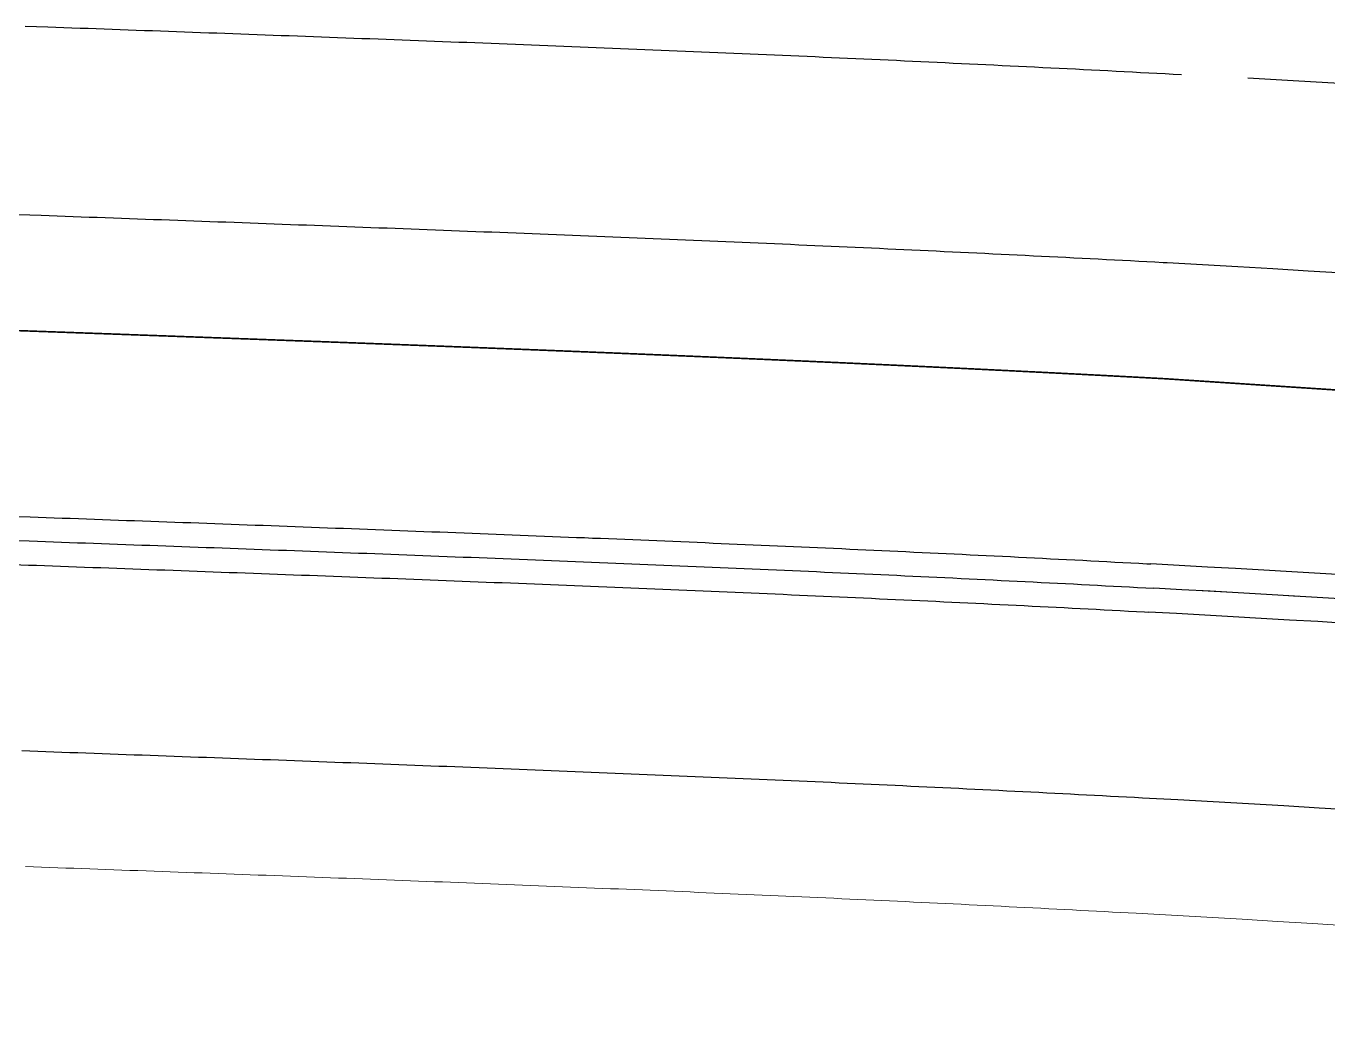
# Model space of a CAD drawing. Header units: metres. Extents: x 612156 to 614265, y 1204557 to 1208185.
# Drawn here: x 612874.4 to 612955.4, y 1207536.3 to 1207598.9 of the extents above; entities that cross this region are included whole.
import ezdxf

# ---------------------------------------------------------------- set-up
doc = ezdxf.new("R2010")
doc.units = ezdxf.units.M
doc.header["$MEASUREMENT"] = 0
for name, pattern in [('xref_bct2_tong the$0$200423-khung GT$0$0-HIDDEN', [0.375, 0.25, -0.125]), ('xref_bct2_tong the$0$200423-khung GT$0$CENTER2', [1.125, 0.75, -0.125, 0.125, -0.125]), ('xref_bct2_tong the$0$200423-khung GT$0$DASHDOTX2', [2, 1, -0.5, 0, -0.5]), ('xref_bct2_tong the$0$200423-khung GT$0$HIDDEN', [0.375, 0.25, -0.125]), ('xref_bct2_tong the$0$ACAD_ISO02W100', [15, 12, -3]), ('xref_bct2_tong the$0$Dash', [6.35, 3.175, -3.175])]:
    doc.linetypes.add(name, pattern=pattern)
for name, color, linetype, lineweight in [('QH_Xref_TongThe$0$DAT_CTHTKT_DuongGT', 251, 'xref_bct2_tong the$0$ACAD_ISO02W100', 20), ('xref_bct2_tong the$0$200423-khung GT$0$0- le duong', 36, 'Continuous', 18), ('xref_bct2_tong the$0$200423-khung GT$0$0- long duong', 105, 'Continuous', 25), ('xref_bct2_tong the$0$200423-khung GT$0$0- tim duong', 1, 'xref_bct2_tong the$0$200423-khung GT$0$DASHDOTX2', 9), ('xref_bct2_tong the$0$200423-khung GT$0$2030 CGXD', 5, 'xref_bct2_tong the$0$200423-khung GT$0$HIDDEN', 25)]:
    doc.layers.add(name, color=color, linetype=linetype, lineweight=lineweight)
doc.layers.add('xref_bct2_tong the$0$CHI GIOI XAY DUNG', color=7, linetype='Continuous')
doc.layers.add('xref_bct2_tong the$0$GIAO THONG', color=8, linetype='Continuous')

# ---------------------------------------------------------------- blocks, each defined once
blk = doc.blocks.new('xref_bct2_tong the$0$fdgsdhsh')
at = {"layer": 'QH_Xref_TongThe$0$DAT_CTHTKT_DuongGT', "ltscale": 0.1, "const_width": 0.1}
blk.add_lwpolyline([(613083.871, 1207564.595, 0.017549), (612945.264, 1207576.958), (612944.761, 1207576.985), (612944.259, 1207577.012), (612943.756, 1207577.039), (612943.254, 1207577.066), (612942.751, 1207577.092), (612942.249, 1207577.118), (612941.746, 1207577.145), (612941.244, 1207577.171), (612940.742, 1207577.197), (612940.239, 1207577.223), (612939.737, 1207577.249), (612939.234, 1207577.274), (612938.732, 1207577.3), (612938.23, 1207577.325), (612937.727, 1207577.351), (612937.225, 1207577.376), (612936.723, 1207577.401), (612936.221, 1207577.426), (612935.718, 1207577.451), (612935.216, 1207577.476), (612934.714, 1207577.5), (612934.212, 1207577.525), (612933.71, 1207577.549), (612933.207, 1207577.574), (612932.705, 1207577.598), (612932.203, 1207577.622), (612931.701, 1207577.646), (612931.199, 1207577.67), (612930.697, 1207577.694), (612930.195, 1207577.717), (612929.693, 1207577.741), (612929.191, 1207577.764), (612928.689, 1207577.788), (612928.187, 1207577.811), (612927.685, 1207577.834), (612927.183, 1207577.857), (612926.681, 1207577.88), (612926.179, 1207577.903), (612925.677, 1207577.926), (612925.175, 1207577.949), (612924.674, 1207577.971), (612924.172, 1207577.994), (612923.67, 1207578.016), (612923.168, 1207578.039), (612922.666, 1207578.061), (612922.165, 1207578.083), (612921.663, 1207578.105), (612921.161, 1207578.127), (612920.66, 1207578.149), (612920.158, 1207578.171), (612919.656, 1207578.193), (612919.155, 1207578.215), (612918.653, 1207578.236), (612918.152, 1207578.258), (612917.65, 1207578.279), (612917.148, 1207578.301), (612916.647, 1207578.322), (612916.145, 1207578.343), (612915.644, 1207578.364), (612915.143, 1207578.385), (612914.641, 1207578.406), (612914.14, 1207578.427), (612913.638, 1207578.448), (612913.137, 1207578.469), (612912.636, 1207578.49), (612912.134, 1207578.51), (612911.633, 1207578.531), (612911.132, 1207578.551), (612910.63, 1207578.572), (612910.129, 1207578.592), (612909.628, 1207578.612), (612909.127, 1207578.633), (612908.626, 1207578.653), (612908.124, 1207578.673), (612907.623, 1207578.693), (612907.122, 1207578.713), (612906.621, 1207578.733), (612906.12, 1207578.753), (612905.619, 1207578.772), (612905.118, 1207578.792), (612904.617, 1207578.812), (612904.116, 1207578.832), (612903.615, 1207578.851), (612903.114, 1207578.871), (612902.613, 1207578.89), (612902.112, 1207578.91), (612901.611, 1207578.929), (612901.11, 1207578.948), (612900.61, 1207578.968), (612900.109, 1207578.987), (612899.608, 1207579.006), (612899.107, 1207579.025), (612898.607, 1207579.044), (612898.106, 1207579.063), (612897.605, 1207579.082), (612897.104, 1207579.101), (612896.604, 1207579.12), (612896.103, 1207579.139), (612895.602, 1207579.158), (612895.102, 1207579.177), (612894.601, 1207579.196), (612894.101, 1207579.215), (612893.6, 1207579.233), (612893.1, 1207579.252), (612892.599, 1207579.271), (612892.099, 1207579.289), (612891.598, 1207579.308), (612891.098, 1207579.326), (612890.598, 1207579.345), (612890.097, 1207579.363), (612889.597, 1207579.382), (612889.097, 1207579.4), (612888.596, 1207579.419), (612888.096, 1207579.437), (612887.596, 1207579.455), (612887.095, 1207579.474), (612886.595, 1207579.492), (612886.095, 1207579.51), (612885.595, 1207579.529), (612885.095, 1207579.547), (612884.595, 1207579.565), (612884.095, 1207579.583), (612883.594, 1207579.602), (612883.094, 1207579.62), (612882.594, 1207579.638), (612882.094, 1207579.656), (612881.594, 1207579.674), (612881.094, 1207579.692), (612880.595, 1207579.71), (612880.095, 1207579.729), (612879.595, 1207579.747), (612879.095, 1207579.765), (612878.595, 1207579.783), (612878.095, 1207579.801), (612877.595, 1207579.819), (612877.096, 1207579.837), (612876.596, 1207579.855), (612876.096, 1207579.873), (612875.597, 1207579.891), (612875.095, 1207579.909), (612873.692, 1207579.96)], format="xyb", dxfattribs=at)
at = {"layer": 'xref_bct2_tong the$0$200423-khung GT$0$0- le duong'}
blk.add_lwpolyline([(612874.395, 1207546.613), (612874.894, 1207546.595), (612875.394, 1207546.577), (612875.893, 1207546.559), (612876.393, 1207546.541), (612876.892, 1207546.523), (612877.392, 1207546.505), (612877.891, 1207546.486), (612878.391, 1207546.468), (612878.89, 1207546.45), (612879.389, 1207546.432), (612879.889, 1207546.414), (612880.388, 1207546.396), (612880.887, 1207546.378), (612881.386, 1207546.36), (612881.885, 1207546.342), (612882.384, 1207546.324), (612882.883, 1207546.305), (612883.382, 1207546.287), (612883.881, 1207546.269), (612884.38, 1207546.251), (612884.879, 1207546.233), (612885.378, 1207546.214), (612885.877, 1207546.196), (612886.376, 1207546.178), (612886.874, 1207546.159), (612887.373, 1207546.141), (612887.872, 1207546.123), (612888.37, 1207546.104), (612888.869, 1207546.086), (612889.368, 1207546.068), (612889.866, 1207546.049), (612890.365, 1207546.031), (612890.863, 1207546.012), (612891.361, 1207545.994), (612891.86, 1207545.975), (612892.358, 1207545.956), (612892.856, 1207545.938), (612893.355, 1207545.919), (612893.853, 1207545.9), (612894.351, 1207545.882), (612894.849, 1207545.863), (612895.347, 1207545.844), (612895.845, 1207545.825), (612896.343, 1207545.806), (612896.841, 1207545.787), (612897.339, 1207545.768), (612897.837, 1207545.749), (612898.335, 1207545.73), (612898.833, 1207545.711), (612899.331, 1207545.692), (612899.829, 1207545.673), (612900.326, 1207545.654), (612900.824, 1207545.635), (612901.322, 1207545.615), (612901.819, 1207545.596), (612902.317, 1207545.576), (612902.814, 1207545.557), (612903.312, 1207545.537), (612903.809, 1207545.518), (612904.307, 1207545.498), (612904.804, 1207545.479), (612905.301, 1207545.459), (612905.799, 1207545.439), (612906.296, 1207545.419), (612906.793, 1207545.399), (612907.29, 1207545.379), (612907.787, 1207545.359), (612908.285, 1207545.339), (612908.782, 1207545.319), (612909.279, 1207545.299), (612909.776, 1207545.279), (612910.273, 1207545.258), (612910.769, 1207545.238), (612911.266, 1207545.218), (612911.763, 1207545.197), (612912.26, 1207545.177), (612912.757, 1207545.156), (612913.253, 1207545.135), (612913.75, 1207545.114), (612914.247, 1207545.094), (612914.743, 1207545.073), (612915.24, 1207545.052), (612915.736, 1207545.031), (612916.233, 1207545.009), (612916.729, 1207544.988), (612917.226, 1207544.967), (612917.722, 1207544.945), (612918.218, 1207544.924), (612918.714, 1207544.902), (612919.211, 1207544.881), (612919.707, 1207544.859), (612920.203, 1207544.837), (612920.699, 1207544.816), (612921.195, 1207544.794), (612921.691, 1207544.772), (612922.187, 1207544.749), (612922.683, 1207544.727), (612923.179, 1207544.705), (612923.675, 1207544.683), (612924.171, 1207544.66), (612924.667, 1207544.638), (612925.162, 1207544.615), (612925.658, 1207544.592), (612926.154, 1207544.569), (612926.649, 1207544.547), (612927.145, 1207544.524), (612927.64, 1207544.5), (612928.136, 1207544.477), (612928.631, 1207544.454), (612929.127, 1207544.431), (612929.622, 1207544.407), (612930.117, 1207544.384), (612930.613, 1207544.36), (612931.108, 1207544.336), (612931.603, 1207544.312), (612932.098, 1207544.288), (612932.593, 1207544.264), (612933.088, 1207544.24), (612933.584, 1207544.216), (612934.079, 1207544.191), (612934.573, 1207544.167), (612935.068, 1207544.142), (612935.563, 1207544.117), (612936.058, 1207544.093), (612936.553, 1207544.068), (612937.048, 1207544.043), (612937.542, 1207544.017), (612938.037, 1207543.992), (612938.532, 1207543.967), (612939.026, 1207543.941), (612939.521, 1207543.916), (612940.015, 1207543.89), (612940.51, 1207543.864), (612941.004, 1207543.838), (612941.498, 1207543.812), (612941.993, 1207543.786), (612942.487, 1207543.759), (612942.981, 1207543.733), (612943.475, 1207543.706, -0.018053), (613083.636, 1207530.881)], format="xyb", dxfattribs=at)
at = {"layer": 'xref_bct2_tong the$0$200423-khung GT$0$0- long duong', "linetype": 'Continuous', "ltscale": 10}
for p, q in [((612873.275, 1207568.417), (612874.68, 1207568.367)), ((612874.68, 1207568.367), (612875.18, 1207568.349)), ((612875.18, 1207568.349), (612875.679, 1207568.331)), ((612875.679, 1207568.331), (612876.179, 1207568.313)), ((612876.179, 1207568.313), (612876.679, 1207568.295)), ((612876.679, 1207568.295), (612877.178, 1207568.276)), ((612877.178, 1207568.276), (612877.678, 1207568.258)), ((612877.678, 1207568.258), (612878.178, 1207568.24)), ((612878.178, 1207568.24), (612878.677, 1207568.222)), ((612878.677, 1207568.222), (612879.177, 1207568.204)), ((612879.177, 1207568.204), (612879.677, 1207568.186)), ((612879.677, 1207568.186), (612880.177, 1207568.168)), ((612880.177, 1207568.168), (612880.676, 1207568.15)), ((612880.676, 1207568.15), (612881.176, 1207568.132)), ((612881.176, 1207568.132), (612881.676, 1207568.114)), ((612881.676, 1207568.114), (612882.175, 1207568.095)), ((612882.175, 1207568.095), (612882.675, 1207568.077)), ((612882.675, 1207568.077), (612883.175, 1207568.059)), ((612883.175, 1207568.059), (612883.674, 1207568.041)), ((612883.674, 1207568.041), (612884.174, 1207568.023)), ((612884.174, 1207568.023), (612884.674, 1207568.005)), ((612884.674, 1207568.005), (612885.174, 1207567.986)), ((612885.174, 1207567.986), (612885.673, 1207567.968)), ((612885.673, 1207567.968), (612886.173, 1207567.95)), ((612886.173, 1207567.95), (612886.673, 1207567.931)), ((612886.673, 1207567.931), (612887.173, 1207567.913)), ((612887.173, 1207567.913), (612887.672, 1207567.895)), ((612887.672, 1207567.895), (612888.172, 1207567.876)), ((612888.172, 1207567.876), (612888.672, 1207567.858)), ((612888.672, 1207567.858), (612889.171, 1207567.84)), ((612889.171, 1207567.84), (612889.671, 1207567.821)), ((612889.671, 1207567.821), (612890.171, 1207567.803)), ((612890.171, 1207567.803), (612890.671, 1207567.784)), ((612890.671, 1207567.784), (612891.17, 1207567.766)), ((612891.17, 1207567.766), (612891.67, 1207567.747)), ((612891.67, 1207567.747), (612892.17, 1207567.729)), ((612892.17, 1207567.729), (612892.67, 1207567.71)), ((612892.67, 1207567.71), (612893.169, 1207567.691)), ((612893.169, 1207567.691), (612893.669, 1207567.673)), ((612893.669, 1207567.673), (612894.169, 1207567.654)), ((612894.169, 1207567.654), (612894.669, 1207567.635)), ((612894.669, 1207567.635), (612895.168, 1207567.616)), ((612895.168, 1207567.616), (612895.668, 1207567.597)), ((612895.668, 1207567.597), (612896.168, 1207567.579)), ((612896.168, 1207567.579), (612896.668, 1207567.56)), ((612896.668, 1207567.56), (612897.167, 1207567.541)), ((612897.167, 1207567.541), (612897.667, 1207567.522)), ((612897.667, 1207567.522), (612898.167, 1207567.503)), ((612898.167, 1207567.503), (612898.667, 1207567.484)), ((612898.667, 1207567.484), (612899.167, 1207567.465)), ((612899.167, 1207567.465), (612899.666, 1207567.445)), ((612899.666, 1207567.445), (612900.166, 1207567.426)), ((612900.166, 1207567.426), (612900.666, 1207567.407)), ((612900.666, 1207567.407), (612901.166, 1207567.388)), ((612901.166, 1207567.388), (612901.665, 1207567.368)), ((612901.665, 1207567.368), (612902.165, 1207567.349)), ((612902.165, 1207567.349), (612902.665, 1207567.329)), ((612902.665, 1207567.329), (612903.165, 1207567.31)), ((612903.165, 1207567.31), (612903.664, 1207567.29)), ((612903.664, 1207567.29), (612904.164, 1207567.271)), ((612904.164, 1207567.271), (612904.664, 1207567.251)), ((612904.664, 1207567.251), (612905.164, 1207567.231)), ((612905.164, 1207567.231), (612905.664, 1207567.212)), ((612905.664, 1207567.212), (612906.163, 1207567.192)), ((612906.163, 1207567.192), (612906.663, 1207567.172)), ((612906.663, 1207567.172), (612907.163, 1207567.152)), ((612907.163, 1207567.152), (612907.663, 1207567.132)), ((612907.663, 1207567.132), (612908.162, 1207567.112)), ((612908.162, 1207567.112), (612908.662, 1207567.092)), ((612908.662, 1207567.092), (612909.162, 1207567.072)), ((612909.162, 1207567.072), (612909.662, 1207567.051)), ((612909.662, 1207567.051), (612910.162, 1207567.031)), ((612910.162, 1207567.031), (612910.661, 1207567.011)), ((612910.661, 1207567.011), (612911.161, 1207566.99)), ((612911.161, 1207566.99), (612911.661, 1207566.97)), ((612911.661, 1207566.97), (612912.161, 1207566.949)), ((612912.161, 1207566.949), (612912.66, 1207566.929)), ((612912.66, 1207566.929), (612913.16, 1207566.908)), ((612913.16, 1207566.908), (612913.66, 1207566.887)), ((612913.66, 1207566.887), (612914.16, 1207566.866)), ((612914.16, 1207566.866), (612914.66, 1207566.845)), ((612914.66, 1207566.845), (612915.159, 1207566.824)), ((612915.159, 1207566.824), (612915.659, 1207566.803)), ((612915.659, 1207566.803), (612916.159, 1207566.782)), ((612916.159, 1207566.782), (612916.659, 1207566.761)), ((612916.659, 1207566.761), (612917.158, 1207566.74)), ((612917.158, 1207566.74), (612917.658, 1207566.718)), ((612917.658, 1207566.718), (612918.158, 1207566.697)), ((612918.158, 1207566.697), (612918.658, 1207566.675)), ((612918.658, 1207566.675), (612919.158, 1207566.654)), ((612919.158, 1207566.654), (612919.657, 1207566.632)), ((612919.657, 1207566.632), (612920.157, 1207566.61)), ((612920.157, 1207566.61), (612920.657, 1207566.588)), ((612920.657, 1207566.588), (612921.157, 1207566.566)), ((612921.157, 1207566.566), (612921.656, 1207566.544)), ((612921.656, 1207566.544), (612922.156, 1207566.522)), ((612922.156, 1207566.522), (612922.656, 1207566.5)), ((612922.656, 1207566.5), (612923.156, 1207566.478)), ((612923.156, 1207566.478), (612923.655, 1207566.456)), ((612923.655, 1207566.456), (612924.155, 1207566.433)), ((612924.155, 1207566.433), (612924.655, 1207566.411)), ((612924.655, 1207566.411), (612925.155, 1207566.388)), ((612925.155, 1207566.388), (612925.654, 1207566.365)), ((612925.654, 1207566.365), (612926.154, 1207566.342)), ((612926.154, 1207566.342), (612926.654, 1207566.319)), ((612926.654, 1207566.319), (612927.154, 1207566.296)), ((612927.154, 1207566.296), (612927.654, 1207566.273)), ((612927.654, 1207566.273), (612928.153, 1207566.25)), ((612928.153, 1207566.25), (612928.653, 1207566.227)), ((612928.653, 1207566.227), (612929.153, 1207566.203)), ((612929.153, 1207566.203), (612929.653, 1207566.18)), ((612929.653, 1207566.18), (612930.152, 1207566.156)), ((612930.152, 1207566.156), (612930.652, 1207566.133)), ((612930.652, 1207566.133), (612931.152, 1207566.109)), ((612931.152, 1207566.109), (612931.651, 1207566.085)), ((612931.651, 1207566.085), (612932.151, 1207566.061)), ((612932.151, 1207566.061), (612932.651, 1207566.037)), ((612932.651, 1207566.037), (612933.151, 1207566.013)), ((612933.151, 1207566.013), (612933.65, 1207565.988)), ((612933.65, 1207565.988), (612934.15, 1207565.964)), ((612934.15, 1207565.964), (612934.65, 1207565.939)), ((612934.65, 1207565.939), (612935.15, 1207565.915)), ((612935.15, 1207565.915), (612935.649, 1207565.89)), ((612935.649, 1207565.89), (612936.149, 1207565.865)), ((612936.149, 1207565.865), (612936.649, 1207565.84)), ((612936.649, 1207565.84), (612937.148, 1207565.815)), ((612937.148, 1207565.815), (612937.648, 1207565.79)), ((612937.648, 1207565.79), (612938.148, 1207565.765)), ((612873.167, 1207565.419), (612874.572, 1207565.369)), ((612874.572, 1207565.369), (612875.071, 1207565.351)), ((612875.071, 1207565.351), (612875.571, 1207565.333)), ((612875.571, 1207565.333), (612876.071, 1207565.315)), ((612876.071, 1207565.315), (612876.57, 1207565.296)), ((612876.57, 1207565.296), (612877.07, 1207565.278)), ((612877.07, 1207565.278), (612877.57, 1207565.26)), ((612877.57, 1207565.26), (612878.069, 1207565.242)), ((612878.069, 1207565.242), (612878.569, 1207565.224)), ((612878.569, 1207565.224), (612879.069, 1207565.206)), ((612879.069, 1207565.206), (612879.568, 1207565.188)), ((612879.568, 1207565.188), (612880.068, 1207565.17)), ((612880.068, 1207565.17), (612880.568, 1207565.152)), ((612880.568, 1207565.152), (612881.067, 1207565.134)), ((612881.067, 1207565.134), (612881.567, 1207565.116)), ((612881.567, 1207565.116), (612882.066, 1207565.097)), ((612882.066, 1207565.097), (612882.566, 1207565.079)), ((612882.566, 1207565.079), (612883.066, 1207565.061)), ((612883.066, 1207565.061), (612883.565, 1207565.043)), ((612883.565, 1207565.043), (612884.065, 1207565.025)), ((612884.065, 1207565.025), (612884.565, 1207565.007)), ((612884.565, 1207565.007), (612885.064, 1207564.988)), ((612885.064, 1207564.988), (612885.564, 1207564.97)), ((612938.148, 1207565.765), (612938.648, 1207565.739)), ((612938.648, 1207565.739), (612939.147, 1207565.714)), ((612939.147, 1207565.714), (612939.647, 1207565.688)), ((612939.647, 1207565.688), (612940.147, 1207565.662)), ((612940.147, 1207565.662), (612940.646, 1207565.636)), ((612940.646, 1207565.636), (612941.146, 1207565.61)), ((612941.146, 1207565.61), (612941.646, 1207565.584)), ((612941.646, 1207565.584), (612942.145, 1207565.558)), ((612942.145, 1207565.558), (612942.645, 1207565.532)), ((612942.645, 1207565.532), (612943.145, 1207565.505)), ((612943.145, 1207565.505), (612943.644, 1207565.478)), ((612943.644, 1207565.478), (612944.144, 1207565.452)), ((612944.144, 1207565.452), (612944.394, 1207565.438)), ((612885.564, 1207564.97), (612886.063, 1207564.952)), ((612886.063, 1207564.952), (612886.563, 1207564.933)), ((612886.563, 1207564.933), (612887.063, 1207564.915)), ((612887.063, 1207564.915), (612887.562, 1207564.897)), ((612887.562, 1207564.897), (612888.062, 1207564.878)), ((612888.062, 1207564.878), (612888.561, 1207564.86)), ((612888.561, 1207564.86), (612889.061, 1207564.842)), ((612889.061, 1207564.842), (612889.561, 1207564.823)), ((612889.561, 1207564.823), (612890.06, 1207564.805)), ((612890.06, 1207564.805), (612890.56, 1207564.786)), ((612890.56, 1207564.786), (612891.059, 1207564.768)), ((612891.059, 1207564.768), (612891.559, 1207564.749)), ((612891.559, 1207564.749), (612892.058, 1207564.731)), ((612892.058, 1207564.731), (612892.558, 1207564.712)), ((612892.558, 1207564.712), (612893.058, 1207564.693)), ((612893.058, 1207564.693), (612893.557, 1207564.675)), ((612893.557, 1207564.675), (612894.057, 1207564.656)), ((612894.057, 1207564.656), (612894.556, 1207564.637)), ((612894.556, 1207564.637), (612895.056, 1207564.618)), ((612895.056, 1207564.618), (612895.555, 1207564.6)), ((612895.555, 1207564.6), (612896.055, 1207564.581)), ((612896.055, 1207564.581), (612896.554, 1207564.562)), ((612896.554, 1207564.562), (612897.054, 1207564.543)), ((612897.054, 1207564.543), (612897.553, 1207564.524)), ((612897.553, 1207564.524), (612898.053, 1207564.505)), ((612898.053, 1207564.505), (612898.552, 1207564.486)), ((612898.552, 1207564.486), (612899.052, 1207564.467)), ((612899.052, 1207564.467), (612899.551, 1207564.448)), ((612899.551, 1207564.448), (612900.051, 1207564.428)), ((612900.051, 1207564.428), (612900.55, 1207564.409)), ((612900.55, 1207564.409), (612901.05, 1207564.39)), ((612901.05, 1207564.39), (612901.549, 1207564.371)), ((612901.549, 1207564.371), (612902.049, 1207564.351)), ((612902.049, 1207564.351), (612902.548, 1207564.332)), ((612902.548, 1207564.332), (612903.048, 1207564.312)), ((612903.048, 1207564.312), (612903.547, 1207564.293)), ((612903.547, 1207564.293), (612904.047, 1207564.273)), ((612904.047, 1207564.273), (612904.546, 1207564.253)), ((612904.546, 1207564.253), (612905.046, 1207564.234)), ((612905.046, 1207564.234), (612905.545, 1207564.214)), ((612905.545, 1207564.214), (612906.044, 1207564.194)), ((612906.044, 1207564.194), (612906.544, 1207564.174)), ((612906.544, 1207564.174), (612907.043, 1207564.154)), ((612907.043, 1207564.154), (612907.543, 1207564.134)), ((612907.543, 1207564.134), (612908.042, 1207564.114)), ((612908.042, 1207564.114), (612908.542, 1207564.094)), ((612908.542, 1207564.094), (612909.041, 1207564.074)), ((612909.041, 1207564.074), (612909.54, 1207564.054)), ((612909.54, 1207564.054), (612910.04, 1207564.034)), ((612910.04, 1207564.034), (612910.539, 1207564.013)), ((612910.539, 1207564.013), (612911.039, 1207563.993)), ((612911.039, 1207563.993), (612911.538, 1207563.972)), ((612911.538, 1207563.972), (612912.037, 1207563.952)), ((612912.037, 1207563.952), (612912.537, 1207563.931)), ((612912.537, 1207563.931), (612913.036, 1207563.91)), ((612913.036, 1207563.91), (612913.535, 1207563.89)), ((612913.535, 1207563.89), (612914.035, 1207563.869)), ((612914.035, 1207563.869), (612914.534, 1207563.848)), ((612914.534, 1207563.848), (612915.033, 1207563.827)), ((612915.033, 1207563.827), (612915.533, 1207563.806)), ((612915.533, 1207563.806), (612916.032, 1207563.785)), ((612916.032, 1207563.785), (612916.531, 1207563.764)), ((612916.531, 1207563.764), (612917.031, 1207563.742)), ((612917.031, 1207563.742), (612917.53, 1207563.721)), ((612917.53, 1207563.721), (612918.029, 1207563.7)), ((612918.029, 1207563.7), (612918.529, 1207563.678)), ((612918.529, 1207563.678), (612919.028, 1207563.657)), ((612919.028, 1207563.657), (612919.527, 1207563.635)), ((612919.527, 1207563.635), (612920.027, 1207563.613)), ((612920.027, 1207563.613), (612920.526, 1207563.591)), ((612920.526, 1207563.591), (612921.025, 1207563.569)), ((612921.025, 1207563.569), (612921.524, 1207563.547)), ((612921.524, 1207563.547), (612922.024, 1207563.525)), ((612922.024, 1207563.525), (612922.523, 1207563.503)), ((612922.523, 1207563.503), (612923.022, 1207563.481)), ((612923.022, 1207563.481), (612923.521, 1207563.459)), ((612923.521, 1207563.459), (612924.021, 1207563.436)), ((612924.021, 1207563.436), (612924.52, 1207563.414)), ((612924.52, 1207563.414), (612925.019, 1207563.391)), ((612925.019, 1207563.391), (612925.518, 1207563.368)), ((612925.518, 1207563.368), (612926.017, 1207563.345)), ((612926.017, 1207563.345), (612926.517, 1207563.323)), ((612926.517, 1207563.323), (612927.016, 1207563.3)), ((612927.016, 1207563.3), (612927.515, 1207563.277)), ((612927.515, 1207563.277), (612928.014, 1207563.253)), ((612928.014, 1207563.253), (612928.513, 1207563.23)), ((612928.513, 1207563.23), (612929.012, 1207563.207)), ((612929.012, 1207563.207), (612929.512, 1207563.183)), ((612929.512, 1207563.183), (612930.011, 1207563.16)), ((612930.011, 1207563.16), (612930.51, 1207563.136)), ((612930.51, 1207563.136), (612931.009, 1207563.112)), ((612931.009, 1207563.112), (612931.508, 1207563.088)), ((612931.508, 1207563.088), (612932.007, 1207563.064)), ((612932.007, 1207563.064), (612932.506, 1207563.04)), ((612932.506, 1207563.04), (612933.006, 1207563.016)), ((612933.006, 1207563.016), (612933.505, 1207562.992)), ((612933.505, 1207562.992), (612934.004, 1207562.968)), ((612934.004, 1207562.968), (612934.503, 1207562.943)), ((612934.503, 1207562.943), (612935.002, 1207562.918)), ((612935.002, 1207562.918), (612935.501, 1207562.894)), ((612935.501, 1207562.894), (612936, 1207562.869)), ((612936, 1207562.869), (612936.499, 1207562.844)), ((612936.499, 1207562.844), (612936.998, 1207562.819)), ((612936.998, 1207562.819), (612937.497, 1207562.794)), ((612937.497, 1207562.794), (612937.996, 1207562.768)), ((612937.996, 1207562.768), (612938.495, 1207562.743)), ((612938.495, 1207562.743), (612938.994, 1207562.718)), ((612938.994, 1207562.718), (612939.493, 1207562.692)), ((612939.493, 1207562.692), (612939.992, 1207562.666)), ((612939.992, 1207562.666), (612940.491, 1207562.64)), ((612940.491, 1207562.64), (612940.99, 1207562.614)), ((612940.99, 1207562.614), (612941.489, 1207562.588)), ((612941.489, 1207562.588), (612941.988, 1207562.562)), ((612941.988, 1207562.562), (612942.487, 1207562.536)), ((612942.487, 1207562.536), (612942.986, 1207562.509)), ((612942.986, 1207562.509), (612943.485, 1207562.483)), ((612943.485, 1207562.483), (612943.984, 1207562.456)), ((612943.984, 1207562.456), (612944.234, 1207562.443))]:
    blk.add_line(p, q, dxfattribs=at)
at = {"layer": 'xref_bct2_tong the$0$200423-khung GT$0$0- long duong', "color": 3, "linetype": 'Continuous', "ltscale": 10}
for p, q in [((612873.221, 1207566.918), (612874.626, 1207566.868)), ((612874.626, 1207566.868), (612875.126, 1207566.85)), ((612875.126, 1207566.85), (612875.625, 1207566.832)), ((612875.625, 1207566.832), (612876.125, 1207566.814)), ((612876.125, 1207566.814), (612876.625, 1207566.795)), ((612876.625, 1207566.795), (612877.124, 1207566.777)), ((612877.124, 1207566.777), (612877.624, 1207566.759)), ((612877.624, 1207566.759), (612878.124, 1207566.741)), ((612878.124, 1207566.741), (612878.623, 1207566.723)), ((612878.623, 1207566.723), (612879.123, 1207566.705)), ((612879.123, 1207566.705), (612879.623, 1207566.687)), ((612879.623, 1207566.687), (612880.122, 1207566.669)), ((612880.122, 1207566.669), (612880.622, 1207566.651)), ((612880.622, 1207566.651), (612881.122, 1207566.633)), ((612881.122, 1207566.633), (612881.621, 1207566.615)), ((612881.621, 1207566.615), (612882.121, 1207566.596)), ((612882.121, 1207566.596), (612882.621, 1207566.578)), ((612882.621, 1207566.578), (612883.12, 1207566.56)), ((612883.12, 1207566.56), (612883.62, 1207566.542)), ((612883.62, 1207566.542), (612884.12, 1207566.524)), ((612884.12, 1207566.524), (612884.619, 1207566.506)), ((612884.619, 1207566.506), (612885.119, 1207566.487)), ((612885.119, 1207566.487), (612885.619, 1207566.469)), ((612885.619, 1207566.469), (612886.118, 1207566.451)), ((612886.118, 1207566.451), (612886.618, 1207566.432)), ((612886.618, 1207566.432), (612887.118, 1207566.414)), ((612887.118, 1207566.414), (612887.617, 1207566.396)), ((612887.617, 1207566.396), (612888.117, 1207566.377)), ((612888.117, 1207566.377), (612888.617, 1207566.359)), ((612888.617, 1207566.359), (612889.116, 1207566.341)), ((612889.116, 1207566.341), (612889.616, 1207566.322)), ((612889.616, 1207566.322), (612890.116, 1207566.304)), ((612890.116, 1207566.304), (612890.615, 1207566.285)), ((612890.615, 1207566.285), (612891.115, 1207566.267)), ((612891.115, 1207566.267), (612891.615, 1207566.248)), ((612891.615, 1207566.248), (612892.114, 1207566.23)), ((612892.114, 1207566.23), (612892.614, 1207566.211)), ((612892.614, 1207566.211), (612893.113, 1207566.192)), ((612893.113, 1207566.192), (612893.613, 1207566.174)), ((612893.613, 1207566.174), (612894.113, 1207566.155)), ((612894.113, 1207566.155), (612894.612, 1207566.136)), ((612894.612, 1207566.136), (612895.112, 1207566.117)), ((612895.112, 1207566.117), (612895.612, 1207566.099)), ((612895.612, 1207566.099), (612896.111, 1207566.08)), ((612896.111, 1207566.08), (612896.611, 1207566.061)), ((612896.611, 1207566.061), (612897.111, 1207566.042)), ((612897.111, 1207566.042), (612897.61, 1207566.023)), ((612897.61, 1207566.023), (612898.11, 1207566.004)), ((612898.11, 1207566.004), (612898.61, 1207565.985)), ((612898.61, 1207565.985), (612899.109, 1207565.966)), ((612899.109, 1207565.966), (612899.609, 1207565.946)), ((612899.609, 1207565.946), (612900.108, 1207565.927)), ((612900.108, 1207565.927), (612900.608, 1207565.908)), ((612900.608, 1207565.908), (612901.108, 1207565.889)), ((612901.108, 1207565.889), (612901.607, 1207565.869)), ((612901.607, 1207565.869), (612902.107, 1207565.85)), ((612902.107, 1207565.85), (612902.607, 1207565.831)), ((612902.607, 1207565.831), (612903.106, 1207565.811)), ((612903.106, 1207565.811), (612903.606, 1207565.792)), ((612903.606, 1207565.792), (612904.105, 1207565.772)), ((612904.105, 1207565.772), (612904.605, 1207565.752)), ((612904.605, 1207565.752), (612905.105, 1207565.733)), ((612905.105, 1207565.733), (612905.604, 1207565.713)), ((612905.604, 1207565.713), (612906.104, 1207565.693)), ((612906.104, 1207565.693), (612906.604, 1207565.673)), ((612906.604, 1207565.673), (612907.103, 1207565.653)), ((612907.103, 1207565.653), (612907.603, 1207565.633)), ((612907.603, 1207565.633), (612908.102, 1207565.613)), ((612908.102, 1207565.613), (612908.602, 1207565.593)), ((612908.602, 1207565.593), (612909.101, 1207565.573)), ((612909.101, 1207565.573), (612909.601, 1207565.553)), ((612909.601, 1207565.553), (612910.101, 1207565.532)), ((612910.101, 1207565.532), (612910.6, 1207565.512)), ((612910.6, 1207565.512), (612911.1, 1207565.492)), ((612911.1, 1207565.492), (612911.599, 1207565.471)), ((612911.599, 1207565.471), (612912.099, 1207565.451)), ((612912.099, 1207565.451), (612912.599, 1207565.43)), ((612912.599, 1207565.43), (612913.098, 1207565.409)), ((612913.098, 1207565.409), (612913.598, 1207565.388)), ((612913.598, 1207565.388), (612914.097, 1207565.368)), ((612914.097, 1207565.368), (612914.597, 1207565.347)), ((612914.597, 1207565.347), (612915.096, 1207565.326)), ((612915.096, 1207565.326), (612915.596, 1207565.305)), ((612915.596, 1207565.305), (612916.096, 1207565.284)), ((612916.096, 1207565.284), (612916.595, 1207565.262)), ((612916.595, 1207565.262), (612917.095, 1207565.241)), ((612917.095, 1207565.241), (612917.594, 1207565.22)), ((612917.594, 1207565.22), (612918.094, 1207565.198)), ((612918.094, 1207565.198), (612918.593, 1207565.177)), ((612918.593, 1207565.177), (612919.093, 1207565.155)), ((612919.093, 1207565.155), (612919.592, 1207565.133)), ((612919.592, 1207565.133), (612920.092, 1207565.112)), ((612920.092, 1207565.112), (612920.591, 1207565.09)), ((612920.591, 1207565.09), (612921.091, 1207565.068)), ((612921.091, 1207565.068), (612921.59, 1207565.046)), ((612921.59, 1207565.046), (612922.09, 1207565.024)), ((612922.09, 1207565.024), (612922.589, 1207565.002)), ((612922.589, 1207565.002), (612923.089, 1207564.979)), ((612923.089, 1207564.979), (612923.588, 1207564.957)), ((612923.588, 1207564.957), (612924.088, 1207564.935)), ((612924.088, 1207564.935), (612924.587, 1207564.912)), ((612924.587, 1207564.912), (612925.087, 1207564.889)), ((612925.087, 1207564.889), (612925.586, 1207564.867)), ((612925.586, 1207564.867), (612926.086, 1207564.844)), ((612926.086, 1207564.844), (612926.585, 1207564.821)), ((612926.585, 1207564.821), (612927.085, 1207564.798)), ((612927.085, 1207564.798), (612927.584, 1207564.775)), ((612927.584, 1207564.775), (612928.084, 1207564.752)), ((612928.084, 1207564.752), (612928.583, 1207564.729)), ((612928.583, 1207564.729), (612929.083, 1207564.705)), ((612929.083, 1207564.705), (612929.582, 1207564.682)), ((612929.582, 1207564.682), (612930.082, 1207564.658)), ((612930.082, 1207564.658), (612930.581, 1207564.634)), ((612930.581, 1207564.634), (612931.08, 1207564.611)), ((612931.08, 1207564.611), (612931.58, 1207564.587)), ((612931.58, 1207564.587), (612932.079, 1207564.563)), ((612932.079, 1207564.563), (612932.579, 1207564.539)), ((612932.579, 1207564.539), (612933.078, 1207564.514)), ((612933.078, 1207564.514), (612933.577, 1207564.49)), ((612933.577, 1207564.49), (612934.077, 1207564.466)), ((612934.077, 1207564.466), (612934.576, 1207564.441)), ((612934.576, 1207564.441), (612935.076, 1207564.417)), ((612935.076, 1207564.417), (612935.575, 1207564.392)), ((612935.575, 1207564.392), (612936.074, 1207564.367)), ((612936.074, 1207564.367), (612936.574, 1207564.342)), ((612936.574, 1207564.342), (612937.073, 1207564.317)), ((612937.073, 1207564.317), (612937.573, 1207564.292)), ((612937.573, 1207564.292), (612938.072, 1207564.267)), ((612938.072, 1207564.267), (612938.571, 1207564.241)), ((612938.571, 1207564.241), (612939.071, 1207564.216)), ((612939.071, 1207564.216), (612939.57, 1207564.19)), ((612939.57, 1207564.19), (612940.069, 1207564.164)), ((612940.069, 1207564.164), (612940.569, 1207564.138)), ((612940.569, 1207564.138), (612941.068, 1207564.112)), ((612941.068, 1207564.112), (612941.567, 1207564.086)), ((612941.567, 1207564.086), (612942.067, 1207564.06)), ((612942.067, 1207564.06), (612942.566, 1207564.034)), ((612942.566, 1207564.034), (612943.065, 1207564.007)), ((612943.065, 1207564.007), (612943.564, 1207563.981)), ((612943.564, 1207563.981), (612944.064, 1207563.954)), ((612944.064, 1207563.954), (612944.563, 1207563.927))]:
    blk.add_line(p, q, dxfattribs=at)
at = {"layer": 'xref_bct2_tong the$0$200423-khung GT$0$0- long duong', "linetype": 'Continuous', "ltscale": 10}
blk.add_lwpolyline([(612874.156, 1207553.826), (612874.654, 1207553.808), (612875.154, 1207553.79), (612875.654, 1207553.772), (612876.153, 1207553.754), (612876.653, 1207553.736), (612877.153, 1207553.718), (612877.652, 1207553.7), (612878.152, 1207553.682), (612878.651, 1207553.664), (612879.15, 1207553.646), (612879.65, 1207553.628), (612880.149, 1207553.609), (612880.649, 1207553.591), (612881.148, 1207553.573), (612881.647, 1207553.555), (612882.147, 1207553.537), (612882.646, 1207553.519), (612883.145, 1207553.501), (612883.645, 1207553.482), (612884.144, 1207553.464), (612884.643, 1207553.446), (612885.142, 1207553.428), (612885.641, 1207553.409), (612886.14, 1207553.391), (612886.639, 1207553.373), (612887.139, 1207553.355), (612887.638, 1207553.336), (612888.137, 1207553.318), (612888.636, 1207553.3), (612889.135, 1207553.281), (612889.634, 1207553.263), (612890.132, 1207553.244), (612890.631, 1207553.226), (612891.13, 1207553.207), (612891.629, 1207553.189), (612892.128, 1207553.17), (612892.627, 1207553.151), (612893.126, 1207553.133), (612893.624, 1207553.114), (612894.123, 1207553.095), (612894.622, 1207553.077), (612895.12, 1207553.058), (612895.619, 1207553.039), (612896.118, 1207553.02), (612896.616, 1207553.001), (612897.115, 1207552.982), (612897.613, 1207552.963), (612898.112, 1207552.944), (612898.61, 1207552.925), (612899.109, 1207552.906), (612899.607, 1207552.887), (612900.106, 1207552.868), (612900.604, 1207552.848), (612901.103, 1207552.829), (612901.601, 1207552.81), (612902.099, 1207552.79), (612902.597, 1207552.771), (612903.096, 1207552.752), (612903.594, 1207552.732), (612904.092, 1207552.712), (612904.59, 1207552.693), (612905.089, 1207552.673), (612905.587, 1207552.653), (612906.085, 1207552.633), (612906.583, 1207552.614), (612907.081, 1207552.594), (612907.579, 1207552.574), (612908.077, 1207552.554), (612908.575, 1207552.534), (612909.073, 1207552.513), (612909.571, 1207552.493), (612910.069, 1207552.473), (612910.567, 1207552.452), (612911.065, 1207552.432), (612911.562, 1207552.412), (612912.06, 1207552.391), (612912.558, 1207552.37), (612913.056, 1207552.35), (612913.553, 1207552.329), (612914.051, 1207552.308), (612914.549, 1207552.287), (612915.046, 1207552.266), (612915.544, 1207552.245), (612916.042, 1207552.224), (612916.539, 1207552.203), (612917.037, 1207552.182), (612917.534, 1207552.16), (612918.032, 1207552.139), (612918.529, 1207552.117), (612919.027, 1207552.096), (612919.524, 1207552.074), (612920.021, 1207552.052), (612920.519, 1207552.03), (612921.016, 1207552.009), (612921.513, 1207551.987), (612922.011, 1207551.965), (612922.508, 1207551.942), (612923.005, 1207551.92), (612923.502, 1207551.898), (612923.999, 1207551.875), (612924.496, 1207551.853), (612924.994, 1207551.83), (612925.491, 1207551.808), (612925.988, 1207551.785), (612926.485, 1207551.762), (612926.982, 1207551.739), (612927.479, 1207551.716), (612927.976, 1207551.693), (612928.472, 1207551.669), (612928.969, 1207551.646), (612929.466, 1207551.623), (612929.963, 1207551.599), (612930.46, 1207551.575), (612930.957, 1207551.552), (612931.453, 1207551.528), (612931.95, 1207551.504), (612932.447, 1207551.48), (612932.943, 1207551.456), (612933.44, 1207551.431), (612933.937, 1207551.407), (612934.433, 1207551.382), (612934.93, 1207551.358), (612935.426, 1207551.333), (612935.923, 1207551.308), (612936.419, 1207551.283), (612936.915, 1207551.258), (612937.412, 1207551.233), (612937.908, 1207551.208), (612938.404, 1207551.183), (612938.901, 1207551.157), (612939.397, 1207551.132), (612939.893, 1207551.106), (612940.389, 1207551.08), (612940.886, 1207551.054), (612941.382, 1207551.028), (612941.878, 1207551.002), (612942.374, 1207550.976), (612942.87, 1207550.949), (612943.366, 1207550.923), (612943.862, 1207550.896, -0.018014), (613084.257, 1207538.241, -0.392441)], format="xyb", dxfattribs=at)
for centre, radius, start, end in [((612838.496, 1205596.784), 1971.501, 80.387106, 86.920901), ((612838.496, 1205596.785), 1968.499, 80.372319, 86.92089)]:
    blk.add_arc(centre, radius, start, end, dxfattribs=at)
at = {"layer": 'xref_bct2_tong the$0$200423-khung GT$0$0- long duong', "color": 3, "linetype": 'Continuous', "ltscale": 10}
blk.add_arc((612838.496, 1205596.784), 1970, 80.379718, 86.913642, dxfattribs=at)
at = {"layer": 'xref_bct2_tong the$0$200423-khung GT$0$0- tim duong', "linetype": 'xref_bct2_tong the$0$200423-khung GT$0$CENTER2', "ltscale": 15}
for p, q in [((612873.221, 1207566.918), (612874.626, 1207566.868)), ((612874.626, 1207566.868), (612875.126, 1207566.85)), ((612875.126, 1207566.85), (612875.625, 1207566.832)), ((612875.625, 1207566.832), (612876.125, 1207566.814)), ((612876.125, 1207566.814), (612876.625, 1207566.795)), ((612876.625, 1207566.795), (612877.124, 1207566.777)), ((612877.124, 1207566.777), (612877.624, 1207566.759)), ((612877.624, 1207566.759), (612878.124, 1207566.741)), ((612878.124, 1207566.741), (612878.623, 1207566.723)), ((612878.623, 1207566.723), (612879.123, 1207566.705)), ((612879.123, 1207566.705), (612879.623, 1207566.687)), ((612879.623, 1207566.687), (612880.122, 1207566.669)), ((612880.122, 1207566.669), (612880.622, 1207566.651)), ((612880.622, 1207566.651), (612881.122, 1207566.633)), ((612881.122, 1207566.633), (612881.621, 1207566.615)), ((612881.621, 1207566.615), (612882.121, 1207566.596)), ((612882.121, 1207566.596), (612882.621, 1207566.578)), ((612882.621, 1207566.578), (612883.12, 1207566.56)), ((612883.12, 1207566.56), (612883.62, 1207566.542)), ((612883.62, 1207566.542), (612884.12, 1207566.524)), ((612884.12, 1207566.524), (612884.619, 1207566.506)), ((612884.619, 1207566.506), (612885.119, 1207566.487)), ((612885.119, 1207566.487), (612885.619, 1207566.469)), ((612885.619, 1207566.469), (612886.118, 1207566.451)), ((612886.118, 1207566.451), (612886.618, 1207566.432)), ((612886.618, 1207566.432), (612887.118, 1207566.414)), ((612887.118, 1207566.414), (612887.617, 1207566.396)), ((612887.617, 1207566.396), (612888.117, 1207566.377)), ((612888.117, 1207566.377), (612888.617, 1207566.359)), ((612888.617, 1207566.359), (612889.116, 1207566.341)), ((612889.116, 1207566.341), (612889.616, 1207566.322)), ((612889.616, 1207566.322), (612890.116, 1207566.304)), ((612890.116, 1207566.304), (612890.615, 1207566.285)), ((612890.615, 1207566.285), (612891.115, 1207566.267)), ((612891.115, 1207566.267), (612891.615, 1207566.248)), ((612891.615, 1207566.248), (612892.114, 1207566.23)), ((612892.114, 1207566.23), (612892.614, 1207566.211)), ((612892.614, 1207566.211), (612893.113, 1207566.192)), ((612893.113, 1207566.192), (612893.613, 1207566.174)), ((612893.613, 1207566.174), (612894.113, 1207566.155)), ((612894.113, 1207566.155), (612894.612, 1207566.136)), ((612894.612, 1207566.136), (612895.112, 1207566.117)), ((612895.112, 1207566.117), (612895.612, 1207566.099)), ((612895.612, 1207566.099), (612896.111, 1207566.08)), ((612896.111, 1207566.08), (612896.611, 1207566.061)), ((612896.611, 1207566.061), (612897.111, 1207566.042)), ((612897.111, 1207566.042), (612897.61, 1207566.023)), ((612897.61, 1207566.023), (612898.11, 1207566.004)), ((612898.11, 1207566.004), (612898.61, 1207565.985)), ((612898.61, 1207565.985), (612899.109, 1207565.966)), ((612899.109, 1207565.966), (612899.609, 1207565.946)), ((612899.609, 1207565.946), (612900.108, 1207565.927)), ((612900.108, 1207565.927), (612900.608, 1207565.908)), ((612900.608, 1207565.908), (612901.108, 1207565.889)), ((612901.108, 1207565.889), (612901.607, 1207565.869)), ((612901.607, 1207565.869), (612902.107, 1207565.85)), ((612902.107, 1207565.85), (612902.607, 1207565.831)), ((612902.607, 1207565.831), (612903.106, 1207565.811)), ((612903.106, 1207565.811), (612903.606, 1207565.792)), ((612903.606, 1207565.792), (612904.105, 1207565.772)), ((612904.105, 1207565.772), (612904.605, 1207565.752)), ((612904.605, 1207565.752), (612905.105, 1207565.733)), ((612905.105, 1207565.733), (612905.604, 1207565.713)), ((612905.604, 1207565.713), (612906.104, 1207565.693)), ((612906.104, 1207565.693), (612906.604, 1207565.673)), ((612906.604, 1207565.673), (612907.103, 1207565.653)), ((612907.103, 1207565.653), (612907.603, 1207565.633)), ((612907.603, 1207565.633), (612908.102, 1207565.613)), ((612908.102, 1207565.613), (612908.602, 1207565.593)), ((612908.602, 1207565.593), (612909.101, 1207565.573)), ((612909.101, 1207565.573), (612909.601, 1207565.553)), ((612909.601, 1207565.553), (612910.101, 1207565.532)), ((612910.101, 1207565.532), (612910.6, 1207565.512)), ((612910.6, 1207565.512), (612911.1, 1207565.492)), ((612911.1, 1207565.492), (612911.599, 1207565.471)), ((612911.599, 1207565.471), (612912.099, 1207565.451)), ((612912.099, 1207565.451), (612912.599, 1207565.43)), ((612912.599, 1207565.43), (612913.098, 1207565.409)), ((612913.098, 1207565.409), (612913.598, 1207565.388)), ((612913.598, 1207565.388), (612914.097, 1207565.368)), ((612914.097, 1207565.368), (612914.597, 1207565.347)), ((612914.597, 1207565.347), (612915.096, 1207565.326)), ((612915.096, 1207565.326), (612915.596, 1207565.305)), ((612915.596, 1207565.305), (612916.096, 1207565.284)), ((612916.096, 1207565.284), (612916.595, 1207565.262)), ((612916.595, 1207565.262), (612917.095, 1207565.241)), ((612917.095, 1207565.241), (612917.594, 1207565.22)), ((612917.594, 1207565.22), (612918.094, 1207565.198)), ((612918.094, 1207565.198), (612918.593, 1207565.177)), ((612918.593, 1207565.177), (612919.093, 1207565.155)), ((612919.093, 1207565.155), (612919.592, 1207565.133)), ((612919.592, 1207565.133), (612920.092, 1207565.112)), ((612920.092, 1207565.112), (612920.591, 1207565.09)), ((612920.591, 1207565.09), (612921.091, 1207565.068)), ((612921.091, 1207565.068), (612921.59, 1207565.046)), ((612921.59, 1207565.046), (612922.09, 1207565.024)), ((612922.09, 1207565.024), (612922.589, 1207565.002)), ((612922.589, 1207565.002), (612923.089, 1207564.979)), ((612923.089, 1207564.979), (612923.588, 1207564.957)), ((612923.588, 1207564.957), (612924.088, 1207564.935)), ((612924.088, 1207564.935), (612924.587, 1207564.912)), ((612924.587, 1207564.912), (612925.087, 1207564.889)), ((612925.087, 1207564.889), (612925.586, 1207564.867)), ((612925.586, 1207564.867), (612926.086, 1207564.844)), ((612926.086, 1207564.844), (612926.585, 1207564.821)), ((612926.585, 1207564.821), (612927.085, 1207564.798)), ((612927.085, 1207564.798), (612927.584, 1207564.775)), ((612927.584, 1207564.775), (612928.084, 1207564.752)), ((612928.084, 1207564.752), (612928.583, 1207564.729)), ((612928.583, 1207564.729), (612929.083, 1207564.705)), ((612929.083, 1207564.705), (612929.582, 1207564.682)), ((612929.582, 1207564.682), (612930.082, 1207564.658)), ((612930.082, 1207564.658), (612930.581, 1207564.634)), ((612930.581, 1207564.634), (612931.08, 1207564.611)), ((612931.08, 1207564.611), (612931.58, 1207564.587)), ((612931.58, 1207564.587), (612932.079, 1207564.563)), ((612932.079, 1207564.563), (612932.579, 1207564.539)), ((612932.579, 1207564.539), (612933.078, 1207564.514)), ((612933.078, 1207564.514), (612933.577, 1207564.49)), ((612933.577, 1207564.49), (612934.077, 1207564.466)), ((612934.077, 1207564.466), (612934.576, 1207564.441)), ((612934.576, 1207564.441), (612935.076, 1207564.417)), ((612935.076, 1207564.417), (612935.575, 1207564.392)), ((612935.575, 1207564.392), (612936.074, 1207564.367)), ((612936.074, 1207564.367), (612936.574, 1207564.342)), ((612936.574, 1207564.342), (612937.073, 1207564.317)), ((612937.073, 1207564.317), (612937.573, 1207564.292)), ((612937.573, 1207564.292), (612938.072, 1207564.267)), ((612938.072, 1207564.267), (612938.571, 1207564.241)), ((612938.571, 1207564.241), (612939.071, 1207564.216)), ((612939.071, 1207564.216), (612939.57, 1207564.19)), ((612939.57, 1207564.19), (612940.069, 1207564.164)), ((612940.069, 1207564.164), (612940.569, 1207564.138)), ((612940.569, 1207564.138), (612941.068, 1207564.112)), ((612941.068, 1207564.112), (612941.567, 1207564.086)), ((612941.567, 1207564.086), (612942.067, 1207564.06)), ((612942.067, 1207564.06), (612942.566, 1207564.034)), ((612942.566, 1207564.034), (612943.065, 1207564.007)), ((612943.065, 1207564.007), (612943.564, 1207563.981)), ((612943.564, 1207563.981), (612944.064, 1207563.954)), ((612944.064, 1207563.954), (612944.563, 1207563.927))]:
    blk.add_line(p, q, dxfattribs=at)
blk.add_arc((612838.496, 1205596.784), 1970, 80.379718, 86.913642, dxfattribs=at)
at = {"layer": 'xref_bct2_tong the$0$200423-khung GT$0$2030 CGXD', "linetype": 'xref_bct2_tong the$0$200423-khung GT$0$0-HIDDEN', "ltscale": 50}
for p, q in [((612874.376, 1207598.897), (612875.777, 1207598.847)), ((612875.777, 1207598.847), (612876.28, 1207598.829)), ((612876.28, 1207598.829), (612876.78, 1207598.811)), ((612876.78, 1207598.811), (612877.28, 1207598.793)), ((612877.28, 1207598.793), (612877.78, 1207598.775)), ((612877.78, 1207598.775), (612878.28, 1207598.757)), ((612878.28, 1207598.757), (612878.78, 1207598.738)), ((612878.78, 1207598.738), (612879.28, 1207598.72)), ((612879.28, 1207598.72), (612879.78, 1207598.702)), ((612879.78, 1207598.702), (612880.28, 1207598.684)), ((612880.28, 1207598.684), (612880.78, 1207598.666)), ((612880.78, 1207598.666), (612881.28, 1207598.648)), ((612881.28, 1207598.648), (612881.781, 1207598.63)), ((612881.781, 1207598.63), (612882.281, 1207598.612)), ((612882.281, 1207598.612), (612882.782, 1207598.594)), ((612882.782, 1207598.594), (612883.282, 1207598.575)), ((612883.282, 1207598.575), (612883.783, 1207598.557)), ((612883.783, 1207598.557), (612884.283, 1207598.539)), ((612884.283, 1207598.539), (612884.784, 1207598.521)), ((612884.784, 1207598.521), (612885.284, 1207598.503)), ((612885.284, 1207598.503), (612885.785, 1207598.484)), ((612885.785, 1207598.484), (612886.286, 1207598.466)), ((612886.286, 1207598.466), (612886.787, 1207598.448)), ((612886.787, 1207598.448), (612887.288, 1207598.429)), ((612887.288, 1207598.429), (612887.789, 1207598.411)), ((612887.789, 1207598.411), (612888.29, 1207598.393)), ((612888.29, 1207598.393), (612888.791, 1207598.374)), ((612888.791, 1207598.374), (612889.292, 1207598.356)), ((612889.292, 1207598.356), (612889.793, 1207598.337)), ((612889.793, 1207598.337), (612890.295, 1207598.319)), ((612890.295, 1207598.319), (612890.796, 1207598.3)), ((612890.796, 1207598.3), (612891.298, 1207598.282)), ((612891.298, 1207598.282), (612891.799, 1207598.263)), ((612891.799, 1207598.263), (612892.3, 1207598.245)), ((612892.3, 1207598.245), (612892.802, 1207598.226)), ((612892.802, 1207598.226), (612893.304, 1207598.207)), ((612893.304, 1207598.207), (612893.805, 1207598.189)), ((612893.805, 1207598.189), (612894.307, 1207598.17)), ((612894.307, 1207598.17), (612894.809, 1207598.151)), ((612894.809, 1207598.151), (612895.311, 1207598.132)), ((612895.311, 1207598.132), (612895.813, 1207598.114)), ((612895.813, 1207598.114), (612896.315, 1207598.095)), ((612896.315, 1207598.095), (612896.817, 1207598.076)), ((612896.817, 1207598.076), (612897.319, 1207598.057)), ((612897.319, 1207598.057), (612897.821, 1207598.038)), ((612897.821, 1207598.038), (612898.323, 1207598.019)), ((612898.323, 1207598.019), (612898.825, 1207598)), ((612898.825, 1207598), (612899.328, 1207597.981)), ((612899.328, 1207597.981), (612899.83, 1207597.961)), ((612899.83, 1207597.961), (612900.332, 1207597.942)), ((612900.332, 1207597.942), (612900.835, 1207597.923)), ((612900.835, 1207597.923), (612901.337, 1207597.904)), ((612901.337, 1207597.904), (612901.84, 1207597.884)), ((612901.84, 1207597.884), (612902.343, 1207597.865)), ((612902.343, 1207597.865), (612902.845, 1207597.845)), ((612902.845, 1207597.845), (612903.348, 1207597.826)), ((612903.348, 1207597.826), (612903.851, 1207597.806)), ((612903.851, 1207597.806), (612904.354, 1207597.787)), ((612904.354, 1207597.787), (612904.857, 1207597.767)), ((612904.857, 1207597.767), (612905.36, 1207597.747)), ((612905.36, 1207597.747), (612905.863, 1207597.728)), ((612905.863, 1207597.728), (612906.366, 1207597.708)), ((612906.366, 1207597.708), (612906.869, 1207597.688)), ((612906.869, 1207597.688), (612907.372, 1207597.668)), ((612907.372, 1207597.668), (612907.875, 1207597.648)), ((612907.875, 1207597.648), (612908.379, 1207597.628)), ((612908.379, 1207597.628), (612908.882, 1207597.608)), ((612908.882, 1207597.608), (612909.385, 1207597.587)), ((612909.385, 1207597.587), (612909.889, 1207597.567)), ((612909.889, 1207597.567), (612910.392, 1207597.547)), ((612910.392, 1207597.547), (612910.896, 1207597.526)), ((612910.896, 1207597.526), (612911.4, 1207597.506)), ((612911.4, 1207597.506), (612911.903, 1207597.485)), ((612911.903, 1207597.485), (612912.407, 1207597.465)), ((612912.407, 1207597.465), (612912.911, 1207597.444)), ((612912.911, 1207597.444), (612913.415, 1207597.423)), ((612913.415, 1207597.423), (612913.919, 1207597.403)), ((612913.919, 1207597.403), (612914.423, 1207597.382)), ((612914.423, 1207597.382), (612914.927, 1207597.361)), ((612914.927, 1207597.361), (612915.431, 1207597.34)), ((612915.431, 1207597.34), (612915.935, 1207597.319)), ((612915.935, 1207597.319), (612916.439, 1207597.298)), ((612916.439, 1207597.298), (612916.943, 1207597.276)), ((612916.943, 1207597.276), (612917.448, 1207597.255)), ((612917.448, 1207597.255), (612917.952, 1207597.234)), ((612917.952, 1207597.234), (612918.457, 1207597.212)), ((612918.457, 1207597.212), (612918.961, 1207597.19)), ((612918.961, 1207597.19), (612919.466, 1207597.169)), ((612919.466, 1207597.169), (612919.97, 1207597.147)), ((612919.97, 1207597.147), (612920.475, 1207597.125)), ((612920.475, 1207597.125), (612920.979, 1207597.103)), ((612920.979, 1207597.103), (612921.484, 1207597.081)), ((612921.484, 1207597.081), (612921.989, 1207597.059)), ((612921.989, 1207597.059), (612922.494, 1207597.037)), ((612922.494, 1207597.037), (612922.999, 1207597.015)), ((612922.999, 1207597.015), (612923.504, 1207596.993)), ((612923.504, 1207596.993), (612924.009, 1207596.97)), ((612924.009, 1207596.97), (612924.514, 1207596.948)), ((612924.514, 1207596.948), (612925.019, 1207596.925)), ((612925.019, 1207596.925), (612925.524, 1207596.902)), ((612925.524, 1207596.902), (612926.029, 1207596.88)), ((612926.029, 1207596.88), (612926.535, 1207596.857)), ((612926.535, 1207596.857), (612927.04, 1207596.834)), ((612927.04, 1207596.834), (612927.545, 1207596.811)), ((612927.545, 1207596.811), (612928.051, 1207596.787)), ((612928.051, 1207596.787), (612928.556, 1207596.764)), ((612928.556, 1207596.764), (612929.062, 1207596.741)), ((612929.062, 1207596.741), (612929.567, 1207596.717)), ((612929.567, 1207596.717), (612930.073, 1207596.694)), ((612930.073, 1207596.694), (612930.579, 1207596.67)), ((612930.579, 1207596.67), (612931.085, 1207596.646)), ((612931.085, 1207596.646), (612931.59, 1207596.622)), ((612931.59, 1207596.622), (612932.096, 1207596.598)), ((612932.096, 1207596.598), (612932.602, 1207596.574)), ((612932.602, 1207596.574), (612933.108, 1207596.55)), ((612933.108, 1207596.55), (612933.614, 1207596.526)), ((612933.614, 1207596.526), (612934.12, 1207596.502)), ((612934.12, 1207596.502), (612934.626, 1207596.477)), ((612934.626, 1207596.477), (612935.133, 1207596.452)), ((612935.133, 1207596.452), (612935.639, 1207596.428)), ((612935.639, 1207596.428), (612936.145, 1207596.403)), ((612936.145, 1207596.403), (612936.651, 1207596.378)), ((612936.651, 1207596.378), (612937.158, 1207596.353)), ((612937.158, 1207596.353), (612937.664, 1207596.328)), ((612937.664, 1207596.328), (612938.171, 1207596.302)), ((612938.171, 1207596.302), (612938.677, 1207596.277)), ((612938.677, 1207596.277), (612939.184, 1207596.251)), ((612939.184, 1207596.251), (612939.691, 1207596.226)), ((612939.691, 1207596.226), (612940.197, 1207596.2)), ((612940.197, 1207596.2), (612940.704, 1207596.174)), ((612940.704, 1207596.174), (612941.211, 1207596.148)), ((612941.211, 1207596.148), (612941.718, 1207596.122)), ((612941.718, 1207596.122), (612942.225, 1207596.095)), ((612942.225, 1207596.095), (612942.732, 1207596.069)), ((612942.732, 1207596.069), (612943.239, 1207596.043)), ((612943.239, 1207596.043), (612943.746, 1207596.016)), ((612943.746, 1207596.016), (612944.253, 1207595.989)), ((612944.253, 1207595.989), (612944.76, 1207595.962)), ((612944.76, 1207595.962), (612945.267, 1207595.935)), ((612945.267, 1207595.935), (612945.775, 1207595.908)), ((612945.775, 1207595.908), (612946.282, 1207595.881))]:
    blk.add_line(p, q, dxfattribs=at)
blk.add_arc((612838.494, 1205596.773), 2002.012, 80.534893, 86.9137, dxfattribs=at)
at = {"layer": 'xref_bct2_tong the$0$GIAO THONG'}
blk.add_lwpolyline([(613085.488, 1207571.471, 0.017675), (612945.398, 1207584.161), (612945.146, 1207584.175), (612944.642, 1207584.202), (612944.138, 1207584.229), (612943.633, 1207584.256), (612943.129, 1207584.282), (612942.625, 1207584.309), (612942.121, 1207584.335), (612941.617, 1207584.361), (612941.113, 1207584.387), (612940.608, 1207584.413), (612940.104, 1207584.439), (612939.6, 1207584.465), (612939.096, 1207584.491), (612938.592, 1207584.516), (612938.088, 1207584.542), (612937.584, 1207584.567), (612937.081, 1207584.592), (612936.577, 1207584.617), (612936.073, 1207584.642), (612935.569, 1207584.667), (612935.065, 1207584.692), (612934.562, 1207584.716), (612934.058, 1207584.741), (612933.554, 1207584.765), (612933.051, 1207584.79), (612932.547, 1207584.814), (612932.043, 1207584.838), (612931.54, 1207584.862), (612931.036, 1207584.886), (612930.533, 1207584.909), (612930.029, 1207584.933), (612929.526, 1207584.957), (612929.023, 1207584.98), (612928.519, 1207585.003), (612928.016, 1207585.027), (612927.513, 1207585.05), (612927.009, 1207585.073), (612926.506, 1207585.096), (612926.003, 1207585.119), (612925.5, 1207585.142), (612924.997, 1207585.164), (612924.494, 1207585.187), (612923.991, 1207585.209), (612923.488, 1207585.232), (612922.985, 1207585.254), (612922.482, 1207585.276), (612921.979, 1207585.299), (612921.476, 1207585.321), (612920.973, 1207585.343), (612920.47, 1207585.364), (612919.967, 1207585.386), (612919.465, 1207585.408), (612918.962, 1207585.43), (612918.459, 1207585.451), (612917.956, 1207585.473), (612917.454, 1207585.494), (612916.951, 1207585.515), (612916.449, 1207585.537), (612915.946, 1207585.558), (612915.444, 1207585.579), (612914.941, 1207585.6), (612914.439, 1207585.621), (612913.936, 1207585.642), (612913.434, 1207585.663), (612912.932, 1207585.683), (612912.429, 1207585.704), (612911.927, 1207585.725), (612911.425, 1207585.745), (612910.923, 1207585.766), (612910.421, 1207585.786), (612909.918, 1207585.806), (612909.416, 1207585.827), (612908.914, 1207585.847), (612908.412, 1207585.867), (612907.91, 1207585.887), (612907.408, 1207585.907), (612906.906, 1207585.927), (612906.405, 1207585.947), (612905.903, 1207585.967), (612905.401, 1207585.987), (612904.899, 1207586.006), (612904.397, 1207586.026), (612903.896, 1207586.046), (612903.394, 1207586.065), (612902.892, 1207586.085), (612902.391, 1207586.104), (612901.889, 1207586.124), (612901.388, 1207586.143), (612900.886, 1207586.162), (612900.385, 1207586.182), (612899.883, 1207586.201), (612899.382, 1207586.22), (612898.88, 1207586.239), (612898.379, 1207586.258), (612897.878, 1207586.277), (612897.377, 1207586.296), (612896.875, 1207586.315), (612896.374, 1207586.334), (612895.873, 1207586.353), (612895.372, 1207586.372), (612894.871, 1207586.391), (612894.37, 1207586.41), (612893.869, 1207586.428), (612893.368, 1207586.447), (612892.867, 1207586.466), (612892.366, 1207586.484), (612891.865, 1207586.503), (612891.364, 1207586.521), (612890.864, 1207586.54), (612890.363, 1207586.558), (612889.862, 1207586.577), (612889.361, 1207586.595), (612888.861, 1207586.614), (612888.36, 1207586.632), (612887.859, 1207586.651), (612887.359, 1207586.669), (612886.858, 1207586.687), (612886.358, 1207586.706), (612885.858, 1207586.724), (612885.357, 1207586.742), (612884.857, 1207586.76), (612884.356, 1207586.779), (612883.856, 1207586.797), (612883.356, 1207586.815), (612882.856, 1207586.833), (612882.355, 1207586.851), (612881.855, 1207586.87), (612881.355, 1207586.888), (612880.855, 1207586.906), (612880.355, 1207586.924), (612879.855, 1207586.942), (612879.355, 1207586.96), (612878.855, 1207586.978), (612878.355, 1207586.996), (612877.855, 1207587.014), (612877.356, 1207587.032), (612876.856, 1207587.05), (612876.356, 1207587.068), (612875.856, 1207587.086), (612875.354, 1207587.105), (612873.952, 1207587.155)], format="xyb", dxfattribs=at)

msp = doc.modelspace()

# ---------------------------------------------------------------- block references
at = {"layer": 'xref_bct2_tong the$0$CHI GIOI XAY DUNG', "linetype": 'xref_bct2_tong the$0$Dash', "lineweight": 25, "ltscale": 0.2}
msp.add_blockref('xref_bct2_tong the$0$fdgsdhsh', (0, 0), dxfattribs=at)

doc.saveas('drawing.dxf')
